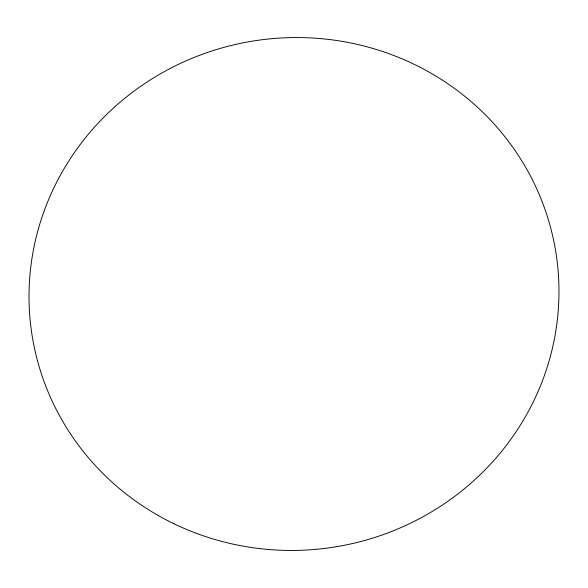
<?xml version="1.0" encoding="UTF-8"?>
<svg xmlns="http://www.w3.org/2000/svg" width="588" height="588" viewBox="0 0 588 588"><rect width="100%" height="100%" fill="white"/><g stroke="black" fill="none" stroke-linecap="round" stroke-linejoin="round"><path stroke-width="0.88" d="M173.901 523.724A265.159 256.243 -8.4 0 0 558.6 277.837A265.159 256.243 -8.4 0 0 149.499 80.438A265.159 256.243 -8.4 0 0 173.901 523.724"/></g></svg>
